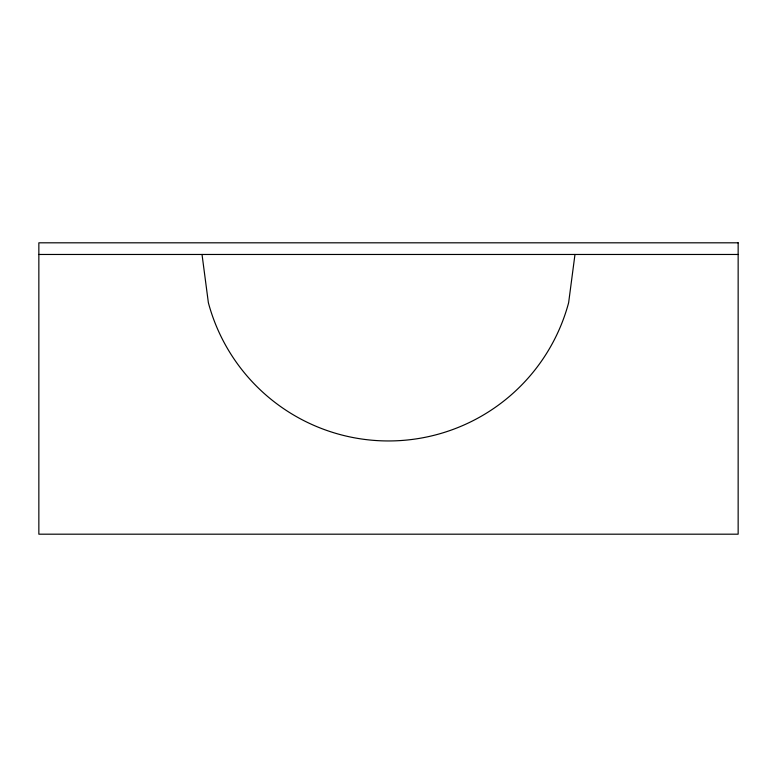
<?xml version="1.0" encoding="UTF-8"?>
<svg xmlns="http://www.w3.org/2000/svg" width="777" height="777" viewBox="0 0 777 777"><rect width="100%" height="100%" fill="white"/><g stroke="black" fill="none" stroke-linecap="round" stroke-linejoin="round"><path stroke-width="1.17" d="M574.98 254.467L568.628 302.729A186.48 186.48 0 0 1 208.372 302.729L202.02 254.467M38.85 254.467L738.15 254.467M738.15 242.812L38.85 242.812L38.85 534.188L738.15 534.188L738.15 242.812"/></g></svg>
